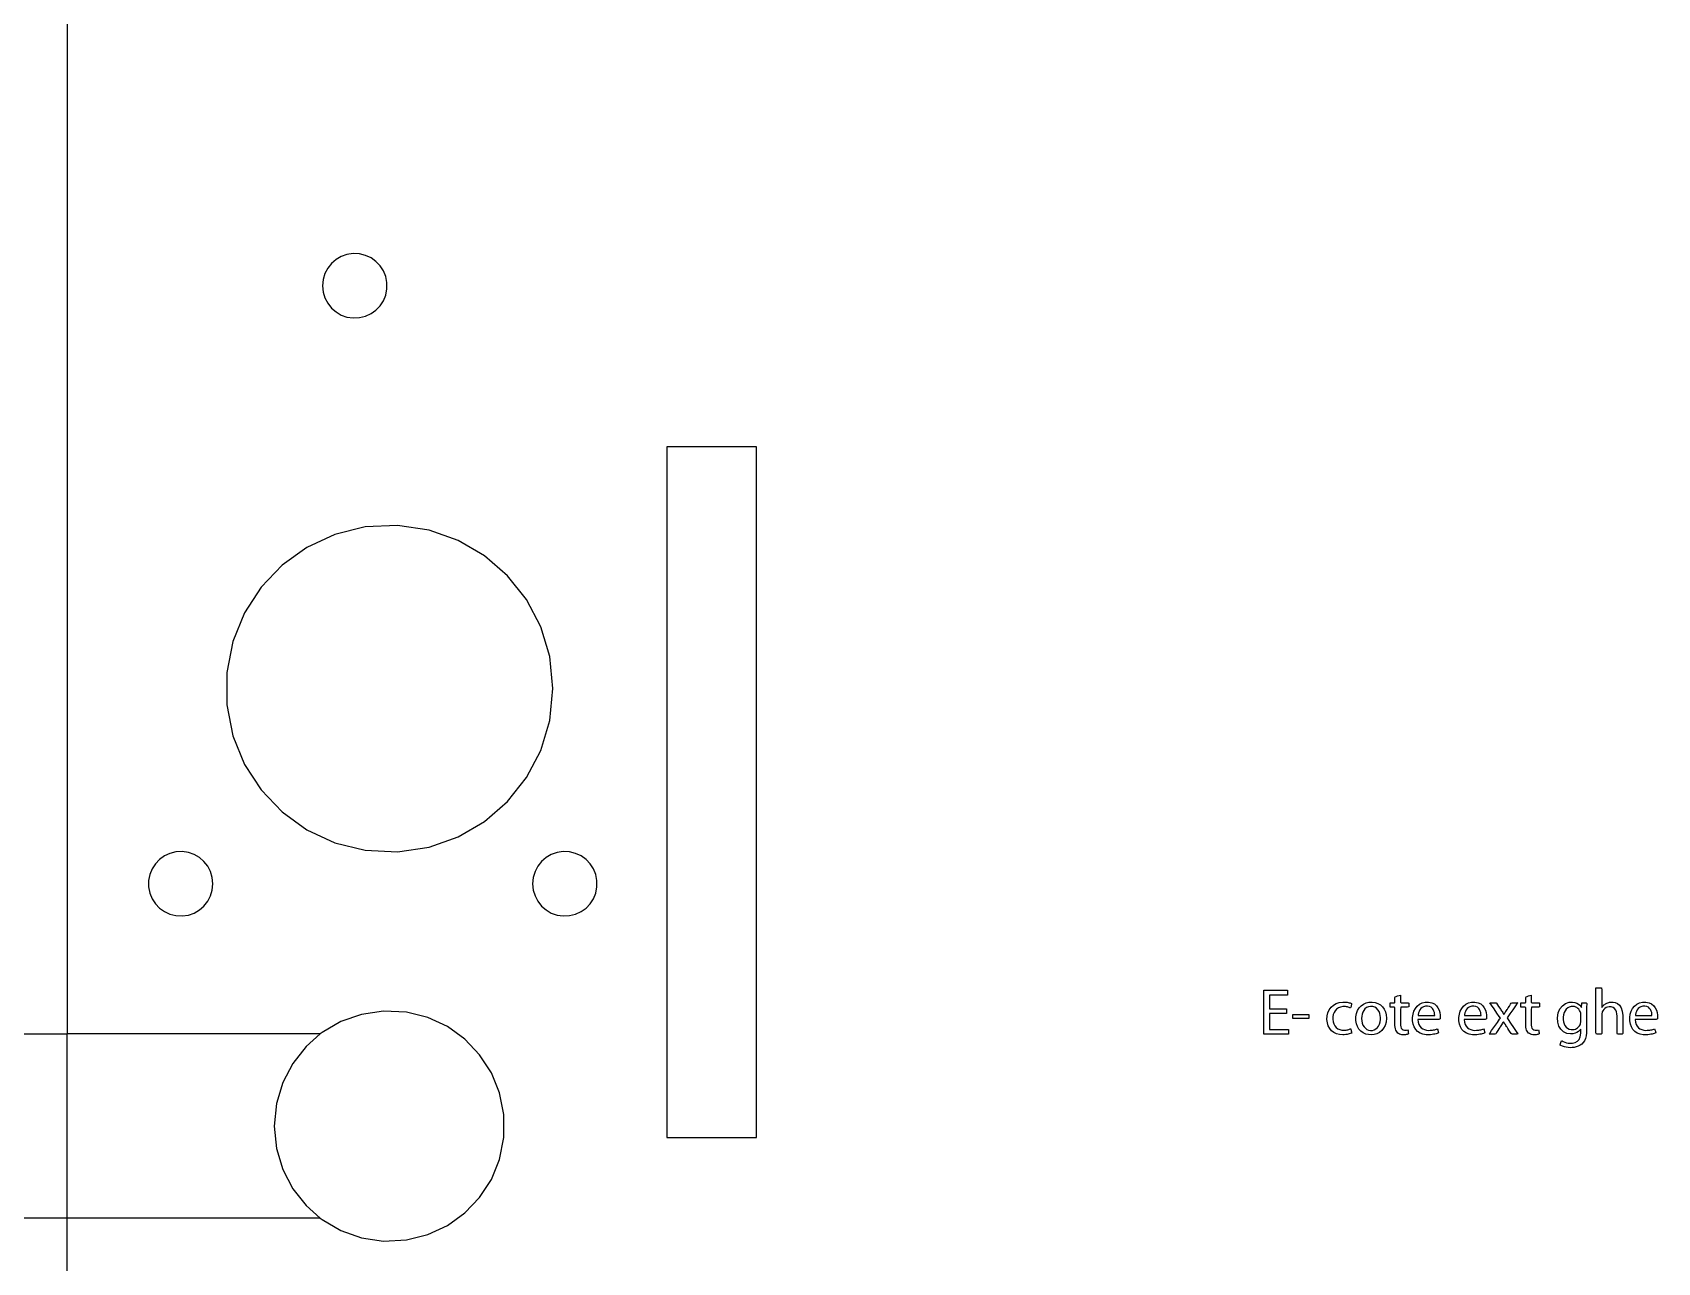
# Model space of a CAD drawing. Header units: metres. Extents: x 1885 to 2636, y 491 to 906.
# Drawn here: x 2313.3 to 2383.9, y 555.6 to 609.1 of the extents above; entities that cross this region are included whole.
import ezdxf

# ---------------------------------------------------------------- set-up
doc = ezdxf.new("R2010")
doc.units = ezdxf.units.M

msp = doc.modelspace()

# ---------------------------------------------------------------- linework, layer by layer
at = {"layer": 'COMPONENT1'}
for p, q in [((2314.837, 714.444), (2314.837, 601.062)), ((2314.837, 601.062), (2314.837, 565.572)), ((2326.747, 599.332), (2326.521, 599.2)), ((2326.997, 599.421), (2326.747, 599.332)), ((2327.267, 599.461), (2326.997, 599.421)), ((2327.544, 599.447), (2327.267, 599.461)), ((2327.805, 599.382), (2327.544, 599.447)), ((2328.043, 599.271), (2327.805, 599.382)), ((2328.255, 599.119), (2328.043, 599.271)), ((2326.041, 598.592), (2325.964, 598.336)), ((2326.162, 598.824), (2326.041, 598.592)), ((2326.324, 599.029), (2326.162, 598.824)), ((2326.521, 599.2), (2326.324, 599.029)), ((2328.435, 598.93), (2328.255, 599.119)), ((2328.577, 598.711), (2328.435, 598.93)), ((2328.677, 598.466), (2328.577, 598.711)), ((2325.964, 598.336), (2325.937, 598.062)), ((2325.937, 598.062), (2325.964, 597.788)), ((2328.73, 598.201), (2328.677, 598.466)), ((2328.677, 597.658), (2328.73, 597.923)), ((2328.73, 597.923), (2328.73, 598.201)), ((2325.964, 597.788), (2326.041, 597.532)), ((2326.041, 597.532), (2326.162, 597.3)), ((2326.162, 597.3), (2326.324, 597.095)), ((2328.255, 597.005), (2328.435, 597.194)), ((2328.435, 597.194), (2328.577, 597.413)), ((2328.577, 597.413), (2328.677, 597.658)), ((2326.324, 597.095), (2326.521, 596.924)), ((2326.521, 596.924), (2326.747, 596.792)), ((2326.747, 596.792), (2326.997, 596.704)), ((2326.997, 596.704), (2327.267, 596.664)), ((2327.267, 596.664), (2327.544, 596.677)), ((2327.544, 596.677), (2327.805, 596.742)), ((2327.805, 596.742), (2328.043, 596.853)), ((2328.043, 596.853), (2328.255, 597.005)), ((2344.787, 591.062), (2340.887, 591.062)), ((2340.887, 591.062), (2340.887, 561.072)), ((2344.787, 561.072), (2344.787, 591.062)), ((2326.465, 587.259), (2325.253, 586.696)), ((2327.788, 587.588), (2326.465, 587.259)), ((2329.191, 587.656), (2327.788, 587.588)), ((2330.56, 587.454), (2329.191, 587.656)), ((2331.83, 587.005), (2330.56, 587.454)), ((2325.253, 586.696), (2324.179, 585.924)), ((2332.976, 586.334), (2331.83, 587.005)), ((2324.179, 585.924), (2323.267, 584.97)), ((2333.973, 585.468), (2332.976, 586.334)), ((2334.793, 584.432), (2333.973, 585.468)), ((2323.267, 584.97), (2322.545, 583.859)), ((2335.411, 583.253), (2334.793, 584.432)), ((2322.545, 583.859), (2322.038, 582.618)), ((2335.801, 581.957), (2335.411, 583.253)), ((2322.038, 582.618), (2321.771, 581.273)), ((2335.937, 580.569), (2335.801, 581.957)), ((2321.771, 581.273), (2321.771, 579.865)), ((2335.801, 579.181), (2335.937, 580.569)), ((2321.771, 579.865), (2322.038, 578.52)), ((2335.411, 577.884), (2335.801, 579.181)), ((2322.038, 578.52), (2322.545, 577.278)), ((2334.793, 576.705), (2335.411, 577.884)), ((2322.545, 577.278), (2323.267, 576.168)), ((2333.973, 575.669), (2334.793, 576.705)), ((2323.267, 576.168), (2324.179, 575.213)), ((2332.976, 574.803), (2333.973, 575.669)), ((2324.179, 575.213), (2325.253, 574.441)), ((2331.83, 574.132), (2332.976, 574.803)), ((2325.253, 574.441), (2326.465, 573.878)), ((2326.465, 573.878), (2327.788, 573.549)), ((2330.56, 573.682), (2331.83, 574.132)), ((2318.854, 573.151), (2318.674, 572.963)), ((2319.066, 573.304), (2318.854, 573.151)), ((2319.305, 573.415), (2319.066, 573.304)), ((2319.566, 573.48), (2319.305, 573.415)), ((2319.842, 573.493), (2319.566, 573.48)), ((2320.112, 573.453), (2319.842, 573.493)), ((2320.363, 573.365), (2320.112, 573.453)), ((2320.589, 573.232), (2320.363, 573.365)), ((2320.785, 573.061), (2320.589, 573.232)), ((2327.788, 573.549), (2329.191, 573.481)), ((2329.191, 573.481), (2330.56, 573.682)), ((2335.645, 573.232), (2335.449, 573.061)), ((2335.871, 573.365), (2335.645, 573.232)), ((2336.122, 573.453), (2335.871, 573.365)), ((2336.391, 573.493), (2336.122, 573.453)), ((2336.668, 573.48), (2336.391, 573.493)), ((2336.929, 573.415), (2336.668, 573.48)), ((2337.168, 573.304), (2336.929, 573.415)), ((2337.38, 573.151), (2337.168, 573.304)), ((2337.56, 572.963), (2337.38, 573.151)), ((2318.432, 572.499), (2318.379, 572.234)), ((2318.532, 572.744), (2318.432, 572.499)), ((2318.674, 572.963), (2318.532, 572.744)), ((2320.947, 572.857), (2320.785, 573.061)), ((2321.069, 572.624), (2320.947, 572.857)), ((2321.146, 572.369), (2321.069, 572.624)), ((2335.165, 572.624), (2335.088, 572.369)), ((2335.287, 572.857), (2335.165, 572.624)), ((2335.449, 573.061), (2335.287, 572.857)), ((2337.702, 572.744), (2337.56, 572.963)), ((2337.802, 572.499), (2337.702, 572.744)), ((2337.855, 572.234), (2337.802, 572.499)), ((2318.379, 572.234), (2318.379, 571.956)), ((2318.379, 571.956), (2318.432, 571.69)), ((2321.069, 571.565), (2321.146, 571.821)), ((2321.172, 572.095), (2321.146, 572.369)), ((2321.146, 571.821), (2321.172, 572.095)), ((2335.088, 572.369), (2335.061, 572.095)), ((2335.061, 572.095), (2335.088, 571.821)), ((2335.088, 571.821), (2335.165, 571.565)), ((2337.802, 571.69), (2337.855, 571.956)), ((2337.855, 571.956), (2337.855, 572.234)), ((2318.432, 571.69), (2318.532, 571.446)), ((2318.532, 571.446), (2318.674, 571.226)), ((2318.674, 571.226), (2318.854, 571.038)), ((2318.854, 571.038), (2319.066, 570.886)), ((2320.589, 570.957), (2320.785, 571.128)), ((2320.785, 571.128), (2320.947, 571.332)), ((2320.947, 571.332), (2321.069, 571.565)), ((2335.165, 571.565), (2335.287, 571.332)), ((2335.287, 571.332), (2335.449, 571.128)), ((2335.449, 571.128), (2335.645, 570.957)), ((2337.168, 570.886), (2337.38, 571.038)), ((2337.38, 571.038), (2337.56, 571.226)), ((2337.56, 571.226), (2337.702, 571.446)), ((2337.702, 571.446), (2337.802, 571.69)), ((2319.066, 570.886), (2319.305, 570.775)), ((2319.305, 570.775), (2319.566, 570.71)), ((2319.566, 570.71), (2319.842, 570.696)), ((2319.842, 570.696), (2320.112, 570.736)), ((2320.112, 570.736), (2320.363, 570.825)), ((2320.363, 570.825), (2320.589, 570.957)), ((2335.645, 570.957), (2335.871, 570.825)), ((2335.871, 570.825), (2336.122, 570.736)), ((2336.122, 570.736), (2336.391, 570.696)), ((2336.391, 570.696), (2336.668, 570.71)), ((2336.668, 570.71), (2336.929, 570.775)), ((2336.929, 570.775), (2337.168, 570.886)), ((2326.729, 566.108), (2325.922, 565.635)), ((2327.624, 566.424), (2326.729, 566.108)), ((2328.587, 566.566), (2327.624, 566.424)), ((2329.576, 566.518), (2328.587, 566.566)), ((2330.507, 566.286), (2329.576, 566.518)), ((2331.36, 565.89), (2330.507, 566.286)), ((2303.837, 565.572), (2314.837, 565.572)), ((2325.837, 565.572), (2314.837, 565.572)), ((2314.837, 557.572), (2314.837, 565.572)), ((2325.837, 565.572), (2325.22, 565.025)), ((2325.922, 565.635), (2325.837, 565.572)), ((2332.117, 565.346), (2331.36, 565.89)), ((2325.22, 565.025), (2324.642, 564.295)), ((2332.759, 564.673), (2332.117, 565.346)), ((2333.268, 563.891), (2332.759, 564.673)), ((2324.642, 564.295), (2324.207, 563.464)), ((2324.207, 563.464), (2323.932, 562.55)), ((2333.625, 563.016), (2333.268, 563.891)), ((2323.932, 562.55), (2323.837, 561.572)), ((2333.813, 562.068), (2333.625, 563.016)), ((2333.813, 561.076), (2333.813, 562.068)), ((2323.837, 561.572), (2323.932, 560.594)), ((2323.932, 560.594), (2324.207, 559.681)), ((2333.625, 560.128), (2333.813, 561.076)), ((2340.887, 561.072), (2344.787, 561.072)), ((2333.268, 559.254), (2333.625, 560.128)), ((2324.207, 559.681), (2324.642, 558.85)), ((2332.759, 558.471), (2333.268, 559.254)), ((2324.642, 558.85), (2325.22, 558.12)), ((2332.117, 557.799), (2332.759, 558.471)), ((2325.22, 558.12), (2325.837, 557.572)), ((2331.36, 557.255), (2332.117, 557.799)), ((2314.837, 557.572), (2303.837, 557.572)), ((2325.837, 557.572), (2314.837, 557.572)), ((2314.837, 541.072), (2314.837, 557.572)), ((2325.837, 557.572), (2325.922, 557.51)), ((2325.922, 557.51), (2326.729, 557.037)), ((2326.729, 557.037), (2327.624, 556.721)), ((2330.507, 556.858), (2331.36, 557.255)), ((2327.624, 556.721), (2328.587, 556.579)), ((2328.587, 556.579), (2329.576, 556.627)), ((2329.576, 556.627), (2330.507, 556.858))]:
    msp.add_line(p, q, dxfattribs=at)
at = {"layer": 'COMPONENT12'}
for p, q in [((2381.247, 567.569), (2381.301, 567.569)), ((2381.247, 567.447), (2381.247, 567.569)), ((2381.301, 567.569), (2381.352, 567.569)), ((2381.352, 567.569), (2381.408, 567.569)), ((2381.408, 567.569), (2381.456, 567.569)), ((2381.456, 567.569), (2381.488, 567.569)), ((2381.488, 567.569), (2381.495, 567.48)), ((2381.495, 567.48), (2381.495, 567.328)), ((2366.814, 565.566), (2366.814, 567.467)), ((2366.814, 567.467), (2367.843, 567.467)), ((2367.843, 567.261), (2367.062, 567.261)), ((2367.062, 567.261), (2367.062, 566.66)), ((2367.843, 567.467), (2367.843, 567.261)), ((2369.739, 566.729), (2369.839, 566.819)), ((2369.839, 566.819), (2369.958, 566.89)), ((2369.958, 566.89), (2370.094, 566.936)), ((2370.094, 566.936), (2370.247, 566.958)), ((2370.247, 566.958), (2370.334, 566.959)), ((2370.334, 566.959), (2370.386, 566.955)), ((2370.386, 566.955), (2370.436, 566.949)), ((2370.436, 566.949), (2370.482, 566.94)), ((2370.482, 566.94), (2370.526, 566.929)), ((2370.526, 566.929), (2370.565, 566.918)), ((2370.565, 566.918), (2370.6, 566.905)), ((2370.607, 566.772), (2370.597, 566.74)), ((2370.6, 566.905), (2370.63, 566.891)), ((2370.617, 566.807), (2370.607, 566.772)), ((2370.627, 566.84), (2370.617, 566.807)), ((2370.63, 566.891), (2370.627, 566.84)), ((2370.956, 566.709), (2371.043, 566.801)), ((2371.043, 566.801), (2371.145, 566.873)), ((2371.145, 566.873), (2371.261, 566.924)), ((2371.261, 566.924), (2371.387, 566.953)), ((2371.456, 566.772), (2371.361, 566.755)), ((2371.387, 566.953), (2371.523, 566.959)), ((2371.557, 566.766), (2371.456, 566.772)), ((2371.523, 566.959), (2371.656, 566.94)), ((2371.656, 566.94), (2371.777, 566.899)), ((2371.777, 566.899), (2371.883, 566.836)), ((2371.883, 566.836), (2371.973, 566.754)), ((2372.303, 566.906), (2372.31, 566.931)), ((2372.303, 566.865), (2372.303, 566.906)), ((2372.303, 566.817), (2372.303, 566.865)), ((2372.303, 566.774), (2372.303, 566.817)), ((2372.307, 566.742), (2372.303, 566.774)), ((2372.31, 566.931), (2372.344, 566.931)), ((2372.344, 566.931), (2372.393, 566.931)), ((2372.393, 566.931), (2372.446, 566.931)), ((2372.446, 566.931), (2372.491, 566.931)), ((2372.491, 566.931), (2372.515, 566.943)), ((2372.515, 567.161), (2372.529, 567.19)), ((2372.515, 567.11), (2372.515, 567.161)), ((2372.515, 567.047), (2372.515, 567.11)), ((2372.515, 566.986), (2372.515, 567.047)), ((2372.515, 566.943), (2372.515, 566.986)), ((2372.529, 567.19), (2372.573, 567.203)), ((2372.573, 567.203), (2372.632, 567.221)), ((2372.632, 567.221), (2372.692, 567.239)), ((2372.692, 567.239), (2372.758, 567.258)), ((2372.758, 567.258), (2372.758, 567.171)), ((2372.758, 567.171), (2372.758, 567.09)), ((2372.758, 567.09), (2372.758, 567.01)), ((2372.758, 567.01), (2372.758, 566.951)), ((2372.758, 566.951), (2372.791, 566.931)), ((2372.791, 566.931), (2372.862, 566.931)), ((2372.862, 566.931), (2372.951, 566.931)), ((2372.951, 566.931), (2373.036, 566.931)), ((2373.036, 566.931), (2373.096, 566.931)), ((2373.096, 566.931), (2373.113, 566.91)), ((2373.113, 566.91), (2373.113, 566.87)), ((2373.113, 566.87), (2373.113, 566.823)), ((2373.113, 566.823), (2373.113, 566.778)), ((2373.113, 566.778), (2373.113, 566.748)), ((2373.401, 566.684), (2373.481, 566.784)), ((2373.481, 566.784), (2373.578, 566.863)), ((2373.578, 566.863), (2373.692, 566.921)), ((2373.692, 566.921), (2373.822, 566.953)), ((2373.839, 566.777), (2373.762, 566.757)), ((2373.822, 566.953), (2373.971, 566.958)), ((2373.93, 566.781), (2373.839, 566.777)), ((2374.016, 566.764), (2373.93, 566.781)), ((2373.971, 566.958), (2374.112, 566.93)), ((2374.112, 566.93), (2374.227, 566.875)), ((2374.227, 566.875), (2374.316, 566.799)), ((2374.316, 566.799), (2374.384, 566.707)), ((2375.414, 566.684), (2375.493, 566.784)), ((2375.493, 566.784), (2375.59, 566.863)), ((2375.59, 566.863), (2375.705, 566.921)), ((2375.705, 566.921), (2375.835, 566.953)), ((2375.851, 566.777), (2375.774, 566.757)), ((2375.835, 566.953), (2375.983, 566.958)), ((2375.942, 566.781), (2375.851, 566.777)), ((2376.028, 566.764), (2375.942, 566.781)), ((2375.983, 566.958), (2376.124, 566.93)), ((2376.124, 566.93), (2376.239, 566.875)), ((2376.239, 566.875), (2376.329, 566.799)), ((2376.329, 566.799), (2376.396, 566.707)), ((2376.641, 566.919), (2376.685, 566.931)), ((2376.71, 566.819), (2376.641, 566.919)), ((2376.685, 566.931), (2376.754, 566.931)), ((2376.822, 566.657), (2376.71, 566.819)), ((2376.754, 566.931), (2376.827, 566.931)), ((2376.827, 566.931), (2376.909, 566.931)), ((2376.909, 566.931), (2376.926, 566.906)), ((2376.926, 566.906), (2376.966, 566.844)), ((2376.966, 566.844), (2377.018, 566.767)), ((2377.434, 566.711), (2377.483, 566.786)), ((2377.483, 566.786), (2377.532, 566.861)), ((2377.532, 566.861), (2377.567, 566.916)), ((2377.567, 566.916), (2377.611, 566.931)), ((2377.611, 566.931), (2377.673, 566.931)), ((2377.748, 566.789), (2377.63, 566.621)), ((2377.673, 566.931), (2377.745, 566.931)), ((2377.745, 566.931), (2377.809, 566.931)), ((2377.83, 566.905), (2377.748, 566.789)), ((2377.809, 566.931), (2377.846, 566.931)), ((2377.846, 566.931), (2377.83, 566.905)), ((2377.981, 566.906), (2377.988, 566.931)), ((2377.981, 566.865), (2377.981, 566.906)), ((2377.981, 566.817), (2377.981, 566.865)), ((2377.981, 566.774), (2377.981, 566.817)), ((2377.985, 566.742), (2377.981, 566.774)), ((2377.988, 566.931), (2378.022, 566.931)), ((2378.022, 566.931), (2378.071, 566.931)), ((2378.071, 566.931), (2378.124, 566.931)), ((2378.124, 566.931), (2378.169, 566.931)), ((2378.169, 566.931), (2378.193, 566.943)), ((2378.193, 567.161), (2378.208, 567.19)), ((2378.193, 567.11), (2378.193, 567.161)), ((2378.193, 567.047), (2378.193, 567.11)), ((2378.193, 566.986), (2378.193, 567.047)), ((2378.193, 566.943), (2378.193, 566.986)), ((2378.208, 567.19), (2378.252, 567.203)), ((2378.252, 567.203), (2378.311, 567.221)), ((2378.311, 567.221), (2378.371, 567.239)), ((2378.371, 567.239), (2378.436, 567.258)), ((2378.436, 567.258), (2378.436, 567.171)), ((2378.436, 567.171), (2378.436, 567.09)), ((2378.436, 567.09), (2378.436, 567.01)), ((2378.436, 567.01), (2378.436, 566.951)), ((2378.436, 566.951), (2378.469, 566.931)), ((2378.469, 566.931), (2378.541, 566.931)), ((2378.541, 566.931), (2378.629, 566.931)), ((2378.629, 566.931), (2378.714, 566.931)), ((2378.714, 566.931), (2378.774, 566.931)), ((2378.774, 566.931), (2378.791, 566.91)), ((2378.791, 566.91), (2378.791, 566.87)), ((2378.791, 566.87), (2378.791, 566.823)), ((2378.791, 566.823), (2378.791, 566.778)), ((2378.791, 566.778), (2378.791, 566.748)), ((2379.68, 566.664), (2379.789, 566.8)), ((2379.789, 566.8), (2379.924, 566.895)), ((2379.924, 566.895), (2380.075, 566.948)), ((2380.075, 566.948), (2380.223, 566.959)), ((2380.223, 566.959), (2380.329, 566.943)), ((2380.329, 566.943), (2380.418, 566.912)), ((2380.418, 566.912), (2380.49, 566.868)), ((2380.49, 566.868), (2380.548, 566.816)), ((2380.548, 566.816), (2380.593, 566.759)), ((2380.621, 566.76), (2380.623, 566.807)), ((2380.623, 566.807), (2380.625, 566.859)), ((2380.625, 566.859), (2380.627, 566.904)), ((2380.627, 566.904), (2380.628, 566.929)), ((2380.628, 566.929), (2380.67, 566.931)), ((2380.67, 566.931), (2380.721, 566.931)), ((2380.721, 566.931), (2380.777, 566.931)), ((2380.777, 566.931), (2380.823, 566.931)), ((2380.823, 566.931), (2380.845, 566.893)), ((2380.84, 566.781), (2380.838, 566.717)), ((2380.842, 566.839), (2380.84, 566.781)), ((2380.845, 566.893), (2380.842, 566.839)), ((2381.247, 567.136), (2381.247, 567.447)), ((2381.247, 566.717), (2381.247, 567.136)), ((2381.495, 567.328), (2381.495, 567.141)), ((2381.495, 567.141), (2381.495, 566.955)), ((2381.495, 566.955), (2381.495, 566.803)), ((2381.495, 566.803), (2381.495, 566.72)), ((2381.52, 566.745), (2381.542, 566.775)), ((2381.542, 566.775), (2381.567, 566.804)), ((2381.567, 566.804), (2381.594, 566.831)), ((2381.594, 566.831), (2381.624, 566.856)), ((2381.624, 566.856), (2381.656, 566.878)), ((2381.656, 566.878), (2381.689, 566.898)), ((2381.689, 566.898), (2381.724, 566.915)), ((2381.724, 566.915), (2381.76, 566.93)), ((2381.76, 566.93), (2381.798, 566.941)), ((2381.798, 566.941), (2381.837, 566.95)), ((2381.837, 566.95), (2381.877, 566.956)), ((2381.877, 566.956), (2381.918, 566.959)), ((2381.918, 566.959), (2381.99, 566.956)), ((2381.99, 566.956), (2382.084, 566.934)), ((2382.084, 566.934), (2382.179, 566.89)), ((2382.179, 566.89), (2382.267, 566.817)), ((2382.267, 566.817), (2382.341, 566.71)), ((2382.839, 566.684), (2382.918, 566.784)), ((2382.918, 566.784), (2383.016, 566.863)), ((2383.016, 566.863), (2383.13, 566.921)), ((2383.13, 566.921), (2383.26, 566.953)), ((2383.277, 566.777), (2383.2, 566.757)), ((2383.26, 566.953), (2383.408, 566.958)), ((2383.367, 566.781), (2383.277, 566.777)), ((2383.453, 566.764), (2383.367, 566.781)), ((2383.408, 566.958), (2383.55, 566.93)), ((2383.55, 566.93), (2383.664, 566.875)), ((2383.664, 566.875), (2383.754, 566.799)), ((2383.754, 566.799), (2383.821, 566.707)), ((2367.062, 566.66), (2367.799, 566.66)), ((2367.799, 566.457), (2367.062, 566.457)), ((2367.062, 566.457), (2367.062, 565.772)), ((2367.799, 566.66), (2367.799, 566.457)), ((2368.076, 566.237), (2368.076, 566.418)), ((2368.076, 566.418), (2368.772, 566.418)), ((2368.772, 566.237), (2368.076, 566.237)), ((2368.772, 566.418), (2368.772, 566.237)), ((2369.563, 566.201), (2369.571, 566.353)), ((2369.58, 566.056), (2369.563, 566.201)), ((2369.571, 566.353), (2369.604, 566.493)), ((2369.604, 566.493), (2369.661, 566.619)), ((2369.661, 566.619), (2369.739, 566.729)), ((2369.818, 566.318), (2369.815, 566.211)), ((2369.815, 566.211), (2369.829, 566.103)), ((2369.836, 566.415), (2369.818, 566.318)), ((2369.829, 566.103), (2369.86, 566.008)), ((2369.869, 566.505), (2369.836, 566.415)), ((2369.918, 566.584), (2369.869, 566.505)), ((2369.98, 566.652), (2369.918, 566.584)), ((2370.057, 566.705), (2369.98, 566.652)), ((2370.147, 566.742), (2370.057, 566.705)), ((2370.251, 566.76), (2370.147, 566.742)), ((2370.326, 566.761), (2370.251, 566.76)), ((2370.372, 566.758), (2370.326, 566.761)), ((2370.414, 566.752), (2370.372, 566.758)), ((2370.453, 566.745), (2370.414, 566.752)), ((2370.488, 566.736), (2370.453, 566.745)), ((2370.519, 566.725), (2370.488, 566.736)), ((2370.548, 566.714), (2370.519, 566.725)), ((2370.589, 566.714), (2370.548, 566.714)), ((2370.597, 566.74), (2370.589, 566.714)), ((2370.813, 566.161), (2370.814, 566.318)), ((2370.838, 566.019), (2370.813, 566.161)), ((2370.814, 566.318), (2370.839, 566.466)), ((2370.839, 566.466), (2370.887, 566.597)), ((2370.887, 566.597), (2370.956, 566.709)), ((2371.07, 566.339), (2371.064, 566.246)), ((2371.064, 566.246), (2371.072, 566.14)), ((2371.087, 566.431), (2371.07, 566.339)), ((2371.072, 566.14), (2371.093, 566.043)), ((2371.116, 566.518), (2371.087, 566.431)), ((2371.158, 566.596), (2371.116, 566.518)), ((2371.212, 566.664), (2371.158, 566.596)), ((2371.28, 566.718), (2371.212, 566.664)), ((2371.361, 566.755), (2371.28, 566.718)), ((2371.645, 566.737), (2371.557, 566.766)), ((2371.718, 566.689), (2371.645, 566.737)), ((2371.777, 566.626), (2371.718, 566.689)), ((2371.824, 566.551), (2371.777, 566.626)), ((2371.857, 566.468), (2371.824, 566.551)), ((2371.845, 565.999), (2371.874, 566.093)), ((2371.879, 566.381), (2371.857, 566.468)), ((2371.874, 566.093), (2371.889, 566.197)), ((2371.889, 566.294), (2371.879, 566.381)), ((2371.889, 566.197), (2371.889, 566.294)), ((2371.973, 566.754), (2372.046, 566.653)), ((2372.046, 566.653), (2372.1, 566.536)), ((2372.13, 566.089), (2372.088, 565.942)), ((2372.1, 566.536), (2372.133, 566.405)), ((2372.145, 566.26), (2372.13, 566.089)), ((2372.133, 566.405), (2372.145, 566.26)), ((2372.336, 566.742), (2372.307, 566.742)), ((2372.384, 566.742), (2372.336, 566.742)), ((2372.437, 566.742), (2372.384, 566.742)), ((2372.484, 566.742), (2372.437, 566.742)), ((2372.515, 566.721), (2372.484, 566.742)), ((2372.515, 566.609), (2372.515, 566.721)), ((2372.515, 566.437), (2372.515, 566.609)), ((2372.515, 566.249), (2372.515, 566.437)), ((2372.515, 566.09), (2372.515, 566.249)), ((2372.515, 566.003), (2372.515, 566.09)), ((2372.766, 566.742), (2372.758, 566.627)), ((2372.758, 566.627), (2372.758, 566.462)), ((2372.758, 566.462), (2372.758, 566.276)), ((2372.758, 566.276), (2372.758, 566.113)), ((2372.758, 566.113), (2372.758, 566.016)), ((2372.817, 566.742), (2372.766, 566.742)), ((2372.898, 566.742), (2372.817, 566.742)), ((2372.988, 566.742), (2372.898, 566.742)), ((2373.065, 566.742), (2372.988, 566.742)), ((2373.113, 566.748), (2373.065, 566.742)), ((2373.279, 566.293), (2373.299, 566.436)), ((2373.28, 566.143), (2373.279, 566.293)), ((2373.304, 566.005), (2373.28, 566.143)), ((2373.299, 566.436), (2373.34, 566.567)), ((2373.34, 566.567), (2373.401, 566.684)), ((2373.514, 566.203), (2373.525, 566.088)), ((2373.554, 566.203), (2373.514, 566.203)), ((2373.523, 566.423), (2373.52, 566.381)), ((2373.52, 566.381), (2373.566, 566.381)), ((2373.539, 566.489), (2373.523, 566.423)), ((2373.525, 566.088), (2373.553, 565.99)), ((2373.564, 566.554), (2373.539, 566.489)), ((2373.66, 566.203), (2373.554, 566.203)), ((2373.598, 566.617), (2373.564, 566.554)), ((2373.566, 566.381), (2373.655, 566.381)), ((2373.642, 566.673), (2373.598, 566.617)), ((2373.697, 566.721), (2373.642, 566.673)), ((2373.655, 566.381), (2373.772, 566.381)), ((2373.81, 566.203), (2373.66, 566.203)), ((2373.762, 566.757), (2373.697, 566.721)), ((2373.772, 566.381), (2373.901, 566.381)), ((2373.983, 566.203), (2373.81, 566.203)), ((2373.901, 566.381), (2374.027, 566.381)), ((2374.158, 566.203), (2373.983, 566.203)), ((2374.085, 566.731), (2374.016, 566.764)), ((2374.027, 566.381), (2374.136, 566.381)), ((2374.14, 566.685), (2374.085, 566.731)), ((2374.136, 566.381), (2374.213, 566.381)), ((2374.181, 566.63), (2374.14, 566.685)), ((2374.312, 566.203), (2374.158, 566.203)), ((2374.21, 566.568), (2374.181, 566.63)), ((2374.229, 566.504), (2374.21, 566.568)), ((2374.213, 566.381), (2374.241, 566.381)), ((2374.239, 566.44), (2374.229, 566.504)), ((2374.241, 566.381), (2374.239, 566.44)), ((2374.424, 566.203), (2374.312, 566.203)), ((2374.384, 566.707), (2374.432, 566.604)), ((2374.476, 566.224), (2374.424, 566.203)), ((2374.432, 566.604), (2374.462, 566.499)), ((2374.462, 566.499), (2374.478, 566.395)), ((2374.479, 566.25), (2374.476, 566.224)), ((2374.478, 566.395), (2374.481, 566.315)), ((2374.48, 566.28), (2374.479, 566.25)), ((2374.481, 566.315), (2374.48, 566.28)), ((2375.291, 566.293), (2375.312, 566.436)), ((2375.292, 566.143), (2375.291, 566.293)), ((2375.316, 566.005), (2375.292, 566.143)), ((2375.312, 566.436), (2375.353, 566.567)), ((2375.353, 566.567), (2375.414, 566.684)), ((2375.526, 566.203), (2375.537, 566.088)), ((2375.566, 566.203), (2375.526, 566.203)), ((2375.535, 566.423), (2375.532, 566.381)), ((2375.532, 566.381), (2375.578, 566.381)), ((2375.552, 566.489), (2375.535, 566.423)), ((2375.537, 566.088), (2375.565, 565.99)), ((2375.576, 566.554), (2375.552, 566.489)), ((2375.672, 566.203), (2375.566, 566.203)), ((2375.611, 566.617), (2375.576, 566.554)), ((2375.578, 566.381), (2375.667, 566.381)), ((2375.654, 566.673), (2375.611, 566.617)), ((2375.709, 566.721), (2375.654, 566.673)), ((2375.667, 566.381), (2375.784, 566.381)), ((2375.823, 566.203), (2375.672, 566.203)), ((2375.774, 566.757), (2375.709, 566.721)), ((2375.784, 566.381), (2375.913, 566.381)), ((2375.996, 566.203), (2375.823, 566.203)), ((2375.913, 566.381), (2376.039, 566.381)), ((2376.17, 566.203), (2375.996, 566.203)), ((2376.097, 566.731), (2376.028, 566.764)), ((2376.039, 566.381), (2376.148, 566.381)), ((2376.152, 566.685), (2376.097, 566.731)), ((2376.148, 566.381), (2376.225, 566.381)), ((2376.193, 566.63), (2376.152, 566.685)), ((2376.324, 566.203), (2376.17, 566.203)), ((2376.223, 566.568), (2376.193, 566.63)), ((2376.241, 566.504), (2376.223, 566.568)), ((2376.225, 566.381), (2376.254, 566.381)), ((2376.251, 566.44), (2376.241, 566.504)), ((2376.254, 566.381), (2376.251, 566.44)), ((2376.436, 566.203), (2376.324, 566.203)), ((2376.396, 566.707), (2376.444, 566.604)), ((2376.489, 566.224), (2376.436, 566.203)), ((2376.444, 566.604), (2376.474, 566.499)), ((2376.474, 566.499), (2376.49, 566.395)), ((2376.491, 566.25), (2376.489, 566.224)), ((2376.49, 566.395), (2376.493, 566.315)), ((2376.493, 566.28), (2376.491, 566.25)), ((2376.493, 566.315), (2376.493, 566.28)), ((2376.946, 566.479), (2376.822, 566.657)), ((2376.838, 565.893), (2376.965, 566.076)), ((2377.047, 566.332), (2376.946, 566.479)), ((2376.965, 566.076), (2377.062, 566.215)), ((2377.018, 566.767), (2377.066, 566.694)), ((2377.095, 566.263), (2377.047, 566.332)), ((2377.062, 566.215), (2377.095, 566.263)), ((2377.066, 566.694), (2377.098, 566.646)), ((2377.098, 566.646), (2377.116, 566.62)), ((2377.116, 566.62), (2377.143, 566.58)), ((2377.143, 566.58), (2377.169, 566.541)), ((2377.169, 566.541), (2377.194, 566.502)), ((2377.234, 566.105), (2377.192, 566.053)), ((2377.194, 566.502), (2377.218, 566.463)), ((2377.218, 566.463), (2377.242, 566.422)), ((2377.259, 566.062), (2377.234, 566.105)), ((2377.242, 566.422), (2377.283, 566.473)), ((2377.283, 566.473), (2377.307, 566.514)), ((2377.307, 566.514), (2377.332, 566.553)), ((2377.332, 566.553), (2377.357, 566.592)), ((2377.357, 566.592), (2377.383, 566.632)), ((2377.383, 566.632), (2377.399, 566.656)), ((2377.415, 566.316), (2377.383, 566.27)), ((2377.383, 566.27), (2377.432, 566.198)), ((2377.399, 566.656), (2377.434, 566.711)), ((2377.508, 566.448), (2377.415, 566.316)), ((2377.432, 566.198), (2377.537, 566.043)), ((2377.63, 566.621), (2377.508, 566.448)), ((2378.014, 566.742), (2377.985, 566.742)), ((2378.062, 566.742), (2378.014, 566.742)), ((2378.115, 566.742), (2378.062, 566.742)), ((2378.162, 566.742), (2378.115, 566.742)), ((2378.193, 566.721), (2378.162, 566.742)), ((2378.193, 566.609), (2378.193, 566.721)), ((2378.193, 566.437), (2378.193, 566.609)), ((2378.193, 566.249), (2378.193, 566.437)), ((2378.193, 566.09), (2378.193, 566.249)), ((2378.193, 566.003), (2378.193, 566.09)), ((2378.444, 566.742), (2378.436, 566.627)), ((2378.436, 566.627), (2378.436, 566.462)), ((2378.436, 566.462), (2378.436, 566.276)), ((2378.436, 566.276), (2378.436, 566.113)), ((2378.436, 566.113), (2378.436, 566.016)), ((2378.495, 566.742), (2378.444, 566.742)), ((2378.576, 566.742), (2378.495, 566.742)), ((2378.666, 566.742), (2378.576, 566.742)), ((2378.743, 566.742), (2378.666, 566.742)), ((2378.791, 566.748), (2378.743, 566.742)), ((2379.571, 566.278), (2379.604, 566.49)), ((2379.584, 566.084), (2379.571, 566.278)), ((2379.636, 565.918), (2379.584, 566.084)), ((2379.604, 566.49), (2379.68, 566.664)), ((2379.836, 566.407), (2379.823, 566.3)), ((2379.823, 566.3), (2379.823, 566.196)), ((2379.823, 566.196), (2379.837, 566.103)), ((2379.864, 566.501), (2379.836, 566.407)), ((2379.837, 566.103), (2379.862, 566.017)), ((2379.904, 566.583), (2379.864, 566.501)), ((2379.955, 566.651), (2379.904, 566.583)), ((2380.017, 566.704), (2379.955, 566.651)), ((2380.088, 566.742), (2380.017, 566.704)), ((2380.167, 566.763), (2380.088, 566.742)), ((2380.247, 566.767), (2380.167, 566.763)), ((2380.309, 566.759), (2380.247, 566.767)), ((2380.366, 566.742), (2380.309, 566.759)), ((2380.417, 566.716), (2380.366, 566.742)), ((2380.462, 566.682), (2380.417, 566.716)), ((2380.5, 566.642), (2380.462, 566.682)), ((2380.532, 566.597), (2380.5, 566.642)), ((2380.558, 566.548), (2380.532, 566.597)), ((2380.582, 566.477), (2380.558, 566.548)), ((2380.579, 566.051), (2380.584, 566.084)), ((2380.586, 566.451), (2380.582, 566.477)), ((2380.584, 566.084), (2380.588, 566.117)), ((2380.588, 566.423), (2380.586, 566.451)), ((2380.589, 566.392), (2380.588, 566.423)), ((2380.588, 566.117), (2380.589, 566.147)), ((2380.589, 566.355), (2380.589, 566.392)), ((2380.589, 566.317), (2380.589, 566.355)), ((2380.589, 566.273), (2380.589, 566.317)), ((2380.589, 566.229), (2380.589, 566.273)), ((2380.589, 566.189), (2380.589, 566.229)), ((2380.589, 566.147), (2380.589, 566.189)), ((2380.593, 566.759), (2380.614, 566.725)), ((2380.614, 566.725), (2380.621, 566.76)), ((2380.838, 566.717), (2380.837, 566.647)), ((2380.837, 566.647), (2380.837, 566.569)), ((2380.837, 566.569), (2380.837, 566.511)), ((2380.837, 566.511), (2380.837, 566.367)), ((2380.837, 566.367), (2380.837, 566.174)), ((2380.837, 566.174), (2380.837, 565.979)), ((2381.247, 566.271), (2381.247, 566.717)), ((2381.247, 565.879), (2381.247, 566.271)), ((2381.495, 566.72), (2381.52, 566.745)), ((2381.496, 566.428), (2381.495, 566.39)), ((2381.495, 566.39), (2381.495, 566.34)), ((2381.495, 566.34), (2381.495, 566.212)), ((2381.495, 566.212), (2381.495, 566.039)), ((2381.5, 566.464), (2381.496, 566.428)), ((2381.508, 566.497), (2381.5, 566.464)), ((2381.52, 566.528), (2381.508, 566.497)), ((2381.549, 566.584), (2381.52, 566.528)), ((2381.589, 566.636), (2381.549, 566.584)), ((2381.636, 566.68), (2381.589, 566.636)), ((2381.691, 566.716), (2381.636, 566.68)), ((2381.753, 566.741), (2381.691, 566.716)), ((2381.821, 566.753), (2381.753, 566.741)), ((2381.91, 566.748), (2381.821, 566.753)), ((2381.993, 566.721), (2381.91, 566.748)), ((2382.057, 566.675), (2381.993, 566.721)), ((2382.104, 566.611), (2382.057, 566.675)), ((2382.137, 566.534), (2382.104, 566.611)), ((2382.155, 566.446), (2382.137, 566.534)), ((2382.161, 566.35), (2382.155, 566.446)), ((2382.161, 566.302), (2382.161, 566.35)), ((2382.161, 566.181), (2382.161, 566.302)), ((2382.161, 566.017), (2382.161, 566.181)), ((2382.341, 566.71), (2382.391, 566.566)), ((2382.391, 566.566), (2382.409, 566.378)), ((2382.409, 566.378), (2382.409, 566.329)), ((2382.409, 566.329), (2382.409, 566.203)), ((2382.409, 566.203), (2382.409, 566.033)), ((2382.716, 566.293), (2382.737, 566.436)), ((2382.718, 566.143), (2382.716, 566.293)), ((2382.741, 566.005), (2382.718, 566.143)), ((2382.737, 566.436), (2382.778, 566.567)), ((2382.778, 566.567), (2382.839, 566.684)), ((2382.951, 566.203), (2382.962, 566.088)), ((2382.991, 566.203), (2382.951, 566.203)), ((2382.96, 566.423), (2382.957, 566.381)), ((2382.957, 566.381), (2383.004, 566.381)), ((2382.977, 566.489), (2382.96, 566.423)), ((2382.962, 566.088), (2382.99, 565.99)), ((2383.002, 566.554), (2382.977, 566.489)), ((2383.097, 566.203), (2382.991, 566.203)), ((2383.036, 566.617), (2383.002, 566.554)), ((2383.004, 566.381), (2383.093, 566.381)), ((2383.08, 566.673), (2383.036, 566.617)), ((2383.134, 566.721), (2383.08, 566.673)), ((2383.093, 566.381), (2383.209, 566.381)), ((2383.248, 566.203), (2383.097, 566.203)), ((2383.2, 566.757), (2383.134, 566.721)), ((2383.209, 566.381), (2383.338, 566.381)), ((2383.421, 566.203), (2383.248, 566.203)), ((2383.338, 566.381), (2383.465, 566.381)), ((2383.595, 566.203), (2383.421, 566.203)), ((2383.523, 566.731), (2383.453, 566.764)), ((2383.465, 566.381), (2383.574, 566.381)), ((2383.577, 566.685), (2383.523, 566.731)), ((2383.574, 566.381), (2383.65, 566.381)), ((2383.619, 566.63), (2383.577, 566.685)), ((2383.749, 566.203), (2383.595, 566.203)), ((2383.648, 566.568), (2383.619, 566.63)), ((2383.667, 566.504), (2383.648, 566.568)), ((2383.65, 566.381), (2383.679, 566.381)), ((2383.677, 566.44), (2383.667, 566.504)), ((2383.679, 566.381), (2383.677, 566.44)), ((2383.861, 566.203), (2383.749, 566.203)), ((2383.821, 566.707), (2383.869, 566.604)), ((2383.914, 566.224), (2383.861, 566.203)), ((2383.869, 566.604), (2383.9, 566.499)), ((2383.9, 566.499), (2383.915, 566.395)), ((2383.916, 566.25), (2383.914, 566.224)), ((2383.915, 566.395), (2383.919, 566.315)), ((2383.918, 566.28), (2383.916, 566.25)), ((2383.919, 566.315), (2383.918, 566.28)), ((2367.886, 565.566), (2366.814, 565.566)), ((2367.062, 565.772), (2367.886, 565.772)), ((2367.886, 565.772), (2367.886, 565.566)), ((2369.62, 565.925), (2369.58, 566.056)), ((2369.681, 565.81), (2369.62, 565.925)), ((2369.762, 565.713), (2369.681, 565.81)), ((2369.861, 565.636), (2369.762, 565.713)), ((2369.86, 566.008), (2369.906, 565.925)), ((2369.978, 565.579), (2369.861, 565.636)), ((2369.906, 565.925), (2369.965, 565.856)), ((2369.965, 565.856), (2370.037, 565.802)), ((2370.111, 565.545), (2369.978, 565.579)), ((2370.037, 565.802), (2370.119, 565.763)), ((2370.249, 565.535), (2370.111, 565.545)), ((2370.119, 565.763), (2370.21, 565.741)), ((2370.21, 565.741), (2370.298, 565.735)), ((2370.315, 565.537), (2370.249, 565.535)), ((2370.298, 565.735), (2370.347, 565.737)), ((2370.377, 565.543), (2370.315, 565.537)), ((2370.347, 565.737), (2370.393, 565.742)), ((2370.434, 565.552), (2370.377, 565.543)), ((2370.393, 565.742), (2370.434, 565.749)), ((2370.434, 565.749), (2370.472, 565.757)), ((2370.486, 565.563), (2370.434, 565.552)), ((2370.472, 565.757), (2370.507, 565.767)), ((2370.532, 565.576), (2370.486, 565.563)), ((2370.507, 565.767), (2370.539, 565.778)), ((2370.573, 565.589), (2370.532, 565.576)), ((2370.539, 565.778), (2370.568, 565.79)), ((2370.568, 565.79), (2370.593, 565.8)), ((2370.607, 565.602), (2370.573, 565.589)), ((2370.593, 565.8), (2370.6, 565.769)), ((2370.6, 565.769), (2370.606, 565.739)), ((2370.606, 565.739), (2370.614, 565.705)), ((2370.635, 565.614), (2370.607, 565.602)), ((2370.614, 565.705), (2370.622, 565.672)), ((2370.622, 565.672), (2370.628, 565.642)), ((2370.628, 565.642), (2370.635, 565.614)), ((2370.884, 565.892), (2370.838, 566.019)), ((2370.95, 565.783), (2370.884, 565.892)), ((2371.033, 565.692), (2370.95, 565.783)), ((2371.132, 565.621), (2371.033, 565.692)), ((2371.093, 566.043), (2371.127, 565.956)), ((2371.127, 565.956), (2371.173, 565.88)), ((2371.244, 565.57), (2371.132, 565.621)), ((2371.173, 565.88), (2371.229, 565.817)), ((2371.229, 565.817), (2371.296, 565.768)), ((2371.367, 565.542), (2371.244, 565.57)), ((2371.296, 565.768), (2371.371, 565.736)), ((2371.495, 565.536), (2371.367, 565.542)), ((2371.371, 565.736), (2371.454, 565.722)), ((2371.454, 565.722), (2371.539, 565.726)), ((2371.614, 565.55), (2371.495, 565.536)), ((2371.539, 565.726), (2371.618, 565.75)), ((2371.73, 565.585), (2371.614, 565.55)), ((2371.618, 565.75), (2371.689, 565.79)), ((2371.689, 565.79), (2371.751, 565.846)), ((2371.84, 565.641), (2371.73, 565.585)), ((2371.751, 565.846), (2371.804, 565.916)), ((2371.804, 565.916), (2371.845, 565.999)), ((2371.939, 565.719), (2371.84, 565.641)), ((2372.023, 565.819), (2371.939, 565.719)), ((2372.088, 565.942), (2372.023, 565.819)), ((2372.516, 565.941), (2372.515, 566.003)), ((2372.522, 565.868), (2372.516, 565.941)), ((2372.534, 565.801), (2372.522, 565.868)), ((2372.551, 565.742), (2372.534, 565.801)), ((2372.575, 565.69), (2372.551, 565.742)), ((2372.605, 565.646), (2372.575, 565.69)), ((2372.638, 565.614), (2372.605, 565.646)), ((2372.675, 565.587), (2372.638, 565.614)), ((2372.718, 565.565), (2372.675, 565.587)), ((2372.766, 565.549), (2372.718, 565.565)), ((2372.758, 566.016), (2372.759, 565.957)), ((2372.759, 565.957), (2372.769, 565.885)), ((2372.819, 565.539), (2372.766, 565.549)), ((2372.769, 565.885), (2372.789, 565.827)), ((2372.789, 565.827), (2372.821, 565.783)), ((2372.875, 565.535), (2372.819, 565.539)), ((2372.821, 565.783), (2372.865, 565.755)), ((2372.865, 565.755), (2372.924, 565.742)), ((2372.923, 565.536), (2372.875, 565.535)), ((2372.967, 565.54), (2372.923, 565.536)), ((2372.924, 565.742), (2372.967, 565.741)), ((2372.967, 565.741), (2372.996, 565.742)), ((2373.007, 565.545), (2372.967, 565.54)), ((2372.996, 565.742), (2373.021, 565.744)), ((2373.042, 565.553), (2373.007, 565.545)), ((2373.021, 565.744), (2373.065, 565.752)), ((2373.073, 565.561), (2373.042, 565.553)), ((2373.065, 565.752), (2373.09, 565.715)), ((2373.098, 565.585), (2373.073, 565.561)), ((2373.09, 565.715), (2373.093, 565.669)), ((2373.093, 565.669), (2373.095, 565.622)), ((2373.095, 565.622), (2373.098, 565.585)), ((2373.349, 565.881), (2373.304, 566.005)), ((2373.415, 565.773), (2373.349, 565.881)), ((2373.5, 565.684), (2373.415, 565.773)), ((2373.604, 565.614), (2373.5, 565.684)), ((2373.553, 565.99), (2373.596, 565.909)), ((2373.596, 565.909), (2373.652, 565.844)), ((2373.726, 565.565), (2373.604, 565.614)), ((2373.652, 565.844), (2373.72, 565.794)), ((2373.72, 565.794), (2373.797, 565.759)), ((2373.864, 565.539), (2373.726, 565.565)), ((2373.797, 565.759), (2373.881, 565.737)), ((2373.983, 565.535), (2373.864, 565.539)), ((2373.881, 565.737), (2373.972, 565.73)), ((2373.972, 565.73), (2374.038, 565.731)), ((2374.058, 565.539), (2373.983, 565.535)), ((2374.038, 565.731), (2374.096, 565.734)), ((2374.127, 565.546), (2374.058, 565.539)), ((2374.096, 565.734), (2374.148, 565.74)), ((2374.19, 565.557), (2374.127, 565.546)), ((2374.148, 565.74), (2374.196, 565.748)), ((2374.247, 565.569), (2374.19, 565.557)), ((2374.196, 565.748), (2374.24, 565.758)), ((2374.24, 565.758), (2374.28, 565.77)), ((2374.298, 565.583), (2374.247, 565.569)), ((2374.28, 565.77), (2374.318, 565.783)), ((2374.343, 565.597), (2374.298, 565.583)), ((2374.318, 565.783), (2374.352, 565.797)), ((2374.405, 565.623), (2374.343, 565.597)), ((2374.352, 565.797), (2374.372, 565.752)), ((2374.372, 565.752), (2374.38, 565.72)), ((2374.38, 565.72), (2374.388, 565.688)), ((2374.388, 565.688), (2374.396, 565.658)), ((2374.396, 565.658), (2374.405, 565.623)), ((2375.361, 565.881), (2375.316, 566.005)), ((2375.427, 565.773), (2375.361, 565.881)), ((2375.512, 565.684), (2375.427, 565.773)), ((2375.616, 565.614), (2375.512, 565.684)), ((2375.565, 565.99), (2375.608, 565.909)), ((2375.608, 565.909), (2375.665, 565.844)), ((2375.738, 565.565), (2375.616, 565.614)), ((2375.665, 565.844), (2375.732, 565.794)), ((2375.732, 565.794), (2375.809, 565.759)), ((2375.876, 565.539), (2375.738, 565.565)), ((2375.809, 565.759), (2375.894, 565.737)), ((2375.996, 565.535), (2375.876, 565.539)), ((2375.894, 565.737), (2375.984, 565.73)), ((2375.984, 565.73), (2376.05, 565.731)), ((2376.07, 565.539), (2375.996, 565.535)), ((2376.05, 565.731), (2376.108, 565.734)), ((2376.139, 565.546), (2376.07, 565.539)), ((2376.108, 565.734), (2376.16, 565.74)), ((2376.202, 565.557), (2376.139, 565.546)), ((2376.16, 565.74), (2376.208, 565.748)), ((2376.259, 565.569), (2376.202, 565.557)), ((2376.208, 565.748), (2376.252, 565.758)), ((2376.252, 565.758), (2376.293, 565.77)), ((2376.31, 565.583), (2376.259, 565.569)), ((2376.293, 565.77), (2376.33, 565.783)), ((2376.355, 565.597), (2376.31, 565.583)), ((2376.33, 565.783), (2376.365, 565.797)), ((2376.417, 565.623), (2376.355, 565.597)), ((2376.365, 565.797), (2376.384, 565.752)), ((2376.384, 565.752), (2376.392, 565.72)), ((2376.392, 565.72), (2376.401, 565.688)), ((2376.401, 565.688), (2376.408, 565.658)), ((2376.408, 565.658), (2376.417, 565.623)), ((2376.613, 565.566), (2376.629, 565.594)), ((2376.65, 565.566), (2376.613, 565.566)), ((2376.629, 565.594), (2376.715, 565.716)), ((2376.714, 565.566), (2376.65, 565.566)), ((2376.787, 565.566), (2376.714, 565.566)), ((2376.715, 565.716), (2376.838, 565.893)), ((2376.85, 565.566), (2376.787, 565.566)), ((2376.894, 565.582), (2376.85, 565.566)), ((2376.931, 565.64), (2376.894, 565.582)), ((2376.982, 565.72), (2376.931, 565.64)), ((2377.033, 565.799), (2376.982, 565.72)), ((2377.071, 565.857), (2377.033, 565.799)), ((2377.087, 565.883), (2377.071, 565.857)), ((2377.115, 565.926), (2377.087, 565.883)), ((2377.142, 565.969), (2377.115, 565.926)), ((2377.167, 566.01), (2377.142, 565.969)), ((2377.192, 566.053), (2377.167, 566.01)), ((2377.285, 566.019), (2377.259, 566.062)), ((2377.31, 565.977), (2377.285, 566.019)), ((2377.337, 565.935), (2377.31, 565.977)), ((2377.365, 565.892), (2377.337, 565.935)), ((2377.383, 565.865), (2377.365, 565.892)), ((2377.416, 565.814), (2377.383, 565.865)), ((2377.467, 565.738), (2377.416, 565.814)), ((2377.52, 565.657), (2377.467, 565.738)), ((2377.563, 565.592), (2377.52, 565.657)), ((2377.537, 566.043), (2377.664, 565.855)), ((2377.604, 565.566), (2377.563, 565.592)), ((2377.663, 565.566), (2377.604, 565.566)), ((2377.737, 565.566), (2377.663, 565.566)), ((2377.664, 565.855), (2377.78, 565.684)), ((2377.806, 565.566), (2377.737, 565.566)), ((2377.78, 565.684), (2377.851, 565.579)), ((2377.851, 565.579), (2377.806, 565.566)), ((2378.194, 565.941), (2378.193, 566.003)), ((2378.2, 565.868), (2378.194, 565.941)), ((2378.212, 565.801), (2378.2, 565.868)), ((2378.229, 565.742), (2378.212, 565.801)), ((2378.253, 565.69), (2378.229, 565.742)), ((2378.283, 565.646), (2378.253, 565.69)), ((2378.316, 565.614), (2378.283, 565.646)), ((2378.353, 565.587), (2378.316, 565.614)), ((2378.396, 565.565), (2378.353, 565.587)), ((2378.444, 565.549), (2378.396, 565.565)), ((2378.436, 566.016), (2378.437, 565.957)), ((2378.437, 565.957), (2378.447, 565.885)), ((2378.497, 565.539), (2378.444, 565.549)), ((2378.447, 565.885), (2378.467, 565.827)), ((2378.467, 565.827), (2378.499, 565.783)), ((2378.554, 565.535), (2378.497, 565.539)), ((2378.499, 565.783), (2378.543, 565.755)), ((2378.543, 565.755), (2378.602, 565.742)), ((2378.601, 565.536), (2378.554, 565.535)), ((2378.645, 565.54), (2378.601, 565.536)), ((2378.602, 565.742), (2378.645, 565.741)), ((2378.645, 565.741), (2378.674, 565.742)), ((2378.685, 565.545), (2378.645, 565.54)), ((2378.674, 565.742), (2378.7, 565.744)), ((2378.72, 565.553), (2378.685, 565.545)), ((2378.7, 565.744), (2378.743, 565.752)), ((2378.752, 565.561), (2378.72, 565.553)), ((2378.743, 565.752), (2378.768, 565.715)), ((2378.776, 565.585), (2378.752, 565.561)), ((2378.768, 565.715), (2378.771, 565.669)), ((2378.771, 565.669), (2378.774, 565.622)), ((2378.774, 565.622), (2378.776, 565.585)), ((2379.722, 565.777), (2379.636, 565.918)), ((2379.837, 565.669), (2379.722, 565.777)), ((2379.979, 565.598), (2379.837, 565.669)), ((2379.862, 566.017), (2379.9, 565.94)), ((2379.9, 565.94), (2379.95, 565.874)), ((2379.95, 565.874), (2380.012, 565.822)), ((2380.141, 565.572), (2379.979, 565.598)), ((2380.012, 565.822), (2380.085, 565.784)), ((2380.085, 565.784), (2380.171, 565.764)), ((2380.248, 565.579), (2380.141, 565.572)), ((2380.171, 565.764), (2380.249, 565.761)), ((2380.34, 565.602), (2380.248, 565.579)), ((2380.249, 565.761), (2380.304, 565.769)), ((2380.304, 565.769), (2380.357, 565.785)), ((2380.42, 565.638), (2380.34, 565.602)), ((2380.357, 565.785), (2380.406, 565.809)), ((2380.406, 565.809), (2380.451, 565.84)), ((2380.489, 565.685), (2380.42, 565.638)), ((2380.451, 565.84), (2380.491, 565.878)), ((2380.545, 565.741), (2380.489, 565.685)), ((2380.491, 565.878), (2380.526, 565.923)), ((2380.513, 565.338), (2380.566, 565.452)), ((2380.526, 565.923), (2380.554, 565.974)), ((2380.591, 565.785), (2380.545, 565.741)), ((2380.554, 565.974), (2380.57, 566.019)), ((2380.566, 565.452), (2380.59, 565.6)), ((2380.57, 566.019), (2380.579, 566.051)), ((2380.59, 565.6), (2380.591, 565.657)), ((2380.591, 565.754), (2380.591, 565.785)), ((2380.591, 565.716), (2380.591, 565.754)), ((2380.591, 565.657), (2380.591, 565.716)), ((2380.786, 565.374), (2380.747, 565.279)), ((2380.814, 565.486), (2380.786, 565.374)), ((2380.831, 565.616), (2380.814, 565.486)), ((2380.837, 565.766), (2380.831, 565.616)), ((2380.837, 565.979), (2380.837, 565.827)), ((2380.837, 565.827), (2380.837, 565.766)), ((2381.247, 565.622), (2381.247, 565.879)), ((2381.273, 565.566), (2381.247, 565.622)), ((2381.317, 565.566), (2381.273, 565.566)), ((2381.371, 565.566), (2381.317, 565.566)), ((2381.425, 565.566), (2381.371, 565.566)), ((2381.469, 565.566), (2381.425, 565.566)), ((2381.495, 565.589), (2381.469, 565.566)), ((2381.495, 566.039), (2381.495, 565.856)), ((2381.495, 565.856), (2381.495, 565.695)), ((2381.495, 565.695), (2381.495, 565.589)), ((2382.161, 565.842), (2382.161, 566.017)), ((2382.161, 565.688), (2382.161, 565.842)), ((2382.161, 565.588), (2382.161, 565.688)), ((2382.186, 565.566), (2382.161, 565.588)), ((2382.231, 565.566), (2382.186, 565.566)), ((2382.285, 565.566), (2382.231, 565.566)), ((2382.339, 565.566), (2382.285, 565.566)), ((2382.383, 565.566), (2382.339, 565.566)), ((2382.409, 565.589), (2382.383, 565.566)), ((2382.409, 566.033), (2382.409, 565.852)), ((2382.409, 565.852), (2382.409, 565.693)), ((2382.409, 565.693), (2382.409, 565.589)), ((2382.786, 565.881), (2382.741, 566.005)), ((2382.852, 565.773), (2382.786, 565.881)), ((2382.937, 565.684), (2382.852, 565.773)), ((2383.041, 565.614), (2382.937, 565.684)), ((2382.99, 565.99), (2383.033, 565.909)), ((2383.033, 565.909), (2383.09, 565.844)), ((2383.163, 565.565), (2383.041, 565.614)), ((2383.09, 565.844), (2383.157, 565.794)), ((2383.157, 565.794), (2383.234, 565.759)), ((2383.302, 565.539), (2383.163, 565.565)), ((2383.234, 565.759), (2383.319, 565.737)), ((2383.421, 565.535), (2383.302, 565.539)), ((2383.319, 565.737), (2383.409, 565.73)), ((2383.409, 565.73), (2383.475, 565.731)), ((2383.495, 565.539), (2383.421, 565.535)), ((2383.475, 565.731), (2383.533, 565.734)), ((2383.564, 565.546), (2383.495, 565.539)), ((2383.533, 565.734), (2383.586, 565.74)), ((2383.627, 565.557), (2383.564, 565.546)), ((2383.586, 565.74), (2383.634, 565.748)), ((2383.684, 565.569), (2383.627, 565.557)), ((2383.634, 565.748), (2383.677, 565.758)), ((2383.677, 565.758), (2383.718, 565.77)), ((2383.735, 565.583), (2383.684, 565.569)), ((2383.718, 565.77), (2383.755, 565.783)), ((2383.78, 565.597), (2383.735, 565.583)), ((2383.755, 565.783), (2383.79, 565.797)), ((2383.842, 565.623), (2383.78, 565.597)), ((2383.79, 565.797), (2383.81, 565.752)), ((2383.81, 565.752), (2383.818, 565.72)), ((2383.818, 565.72), (2383.826, 565.688)), ((2383.826, 565.688), (2383.833, 565.658)), ((2383.833, 565.658), (2383.842, 565.623)), ((2379.689, 565.091), (2379.711, 565.157)), ((2379.727, 565.066), (2379.689, 565.091)), ((2379.711, 565.157), (2379.726, 565.205)), ((2379.726, 565.205), (2379.74, 565.249)), ((2379.796, 565.036), (2379.727, 565.066)), ((2379.74, 565.249), (2379.749, 565.277)), ((2379.749, 565.277), (2379.773, 565.267)), ((2379.773, 565.267), (2379.828, 565.239)), ((2379.872, 565.011), (2379.796, 565.036)), ((2379.828, 565.239), (2379.89, 565.214)), ((2379.954, 564.993), (2379.872, 565.011)), ((2379.89, 565.214), (2379.959, 565.194)), ((2380.038, 564.982), (2379.954, 564.993)), ((2379.959, 565.194), (2380.035, 565.179)), ((2380.035, 565.179), (2380.116, 565.172)), ((2380.123, 564.977), (2380.038, 564.982)), ((2380.116, 565.172), (2380.225, 565.175)), ((2380.211, 564.979), (2380.123, 564.977)), ((2380.301, 564.989), (2380.211, 564.979)), ((2380.225, 565.175), (2380.34, 565.202)), ((2380.391, 565.008), (2380.301, 564.989)), ((2380.34, 565.202), (2380.437, 565.255)), ((2380.477, 565.038), (2380.391, 565.008)), ((2380.437, 565.255), (2380.513, 565.338)), ((2380.559, 565.079), (2380.477, 565.038)), ((2380.634, 565.133), (2380.559, 565.079)), ((2380.696, 565.199), (2380.634, 565.133)), ((2380.747, 565.279), (2380.696, 565.199))]:
    msp.add_line(p, q, dxfattribs=at)

doc.saveas('drawing.dxf')
